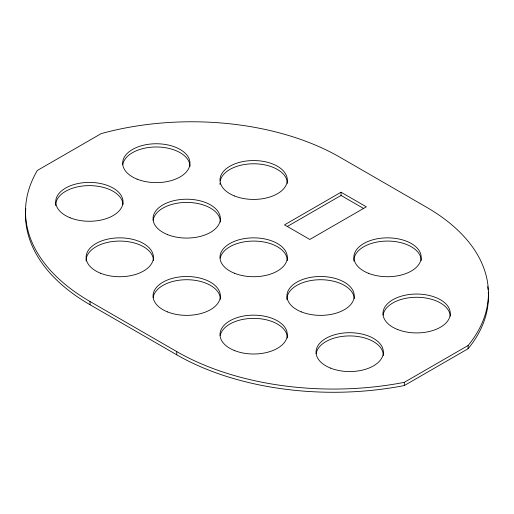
<?xml version="1.0" encoding="UTF-8"?>
<svg xmlns="http://www.w3.org/2000/svg" width="514" height="514" viewBox="0 0 514 514"><rect width="100%" height="100%" fill="white"/><g stroke="black" fill="none" stroke-linecap="round" stroke-linejoin="round"><path stroke-width="0.77" d="M341.045 192.23L284.518 224.862L309.807 239.466L366.334 206.827L341.045 192.23L341.045 195.448L287.275 226.494M90.014 301.512L176.752 351.589A221.566 127.922 0 0 0 404.325 382.332L468.106 345.511A210.836 121.728 0 0 0 426.665 207.303L339.927 157.226A209.673 121.053 0 0 0 101.129 133.64L37.349 170.462A220.243 127.157 0 0 0 90.014 301.512L90.014 304.731L176.752 354.814A221.566 127.922 0 0 0 404.325 385.551L468.106 348.73A210.836 121.728 0 0 0 488.274 292.08M341.045 195.448L363.597 208.472M468.106 345.511L468.106 348.73M404.325 382.332L404.325 385.551M176.752 351.589L176.752 354.814M90.014 304.731A220.243 127.157 0 0 1 25.79 208.369M487.709 286.645A210.836 121.728 0 0 1 488.082 289.748M383.091 315.076A33.661 19.436 0 0 1 417.574 297.278A33.661 19.436 0 0 1 450.277 316.161M153.166 297.522A33.661 19.436 0 0 1 188.278 279.744A33.661 19.436 0 0 1 220.365 299.341M55.718 205.6A33.661 19.436 0 0 1 88.421 185.631A33.661 19.436 0 0 1 123.013 204.508M86.114 261.054A33.661 19.436 0 0 1 119.454 241.072A33.661 19.436 0 0 1 153.423 260.688M316.149 353.722A33.661 19.436 0 0 1 351.261 335.944A33.661 19.436 0 0 1 383.348 355.54M122.762 164.776A33.661 19.436 0 0 1 157.875 146.998A33.661 19.436 0 0 1 189.962 166.594M153.166 220.23A33.661 19.436 0 0 1 188.278 202.445A33.661 19.436 0 0 1 220.365 222.042M220.23 335.456A33.661 19.436 0 0 1 255.843 318.41A33.661 19.436 0 0 1 287.307 337.987M220.23 258.156A33.661 19.436 0 0 1 255.843 241.117A33.661 19.436 0 0 1 287.307 260.688M286.94 299.701A33.661 19.436 0 0 1 319.644 279.732A33.661 19.436 0 0 1 354.236 298.608M220.056 184.487A33.661 19.436 0 0 1 219.986 183.029M220.23 180.864A33.661 19.436 0 0 1 255.843 163.818A33.661 19.436 0 0 1 287.307 183.395M353.883 261.054A33.661 19.436 0 0 1 387.215 241.072A33.661 19.436 0 0 1 421.184 260.688M234.429 195.943A33.661 19.436 0 0 0 287.185 181.622A33.661 19.436 0 0 0 239.318 162.405A33.661 19.436 0 0 0 234.429 195.943M330.476 368.088A33.661 19.436 0 0 0 383.232 353.767A33.661 19.436 0 0 0 335.366 334.55A33.661 19.436 0 0 0 330.476 368.088M397.412 329.442A33.661 19.436 0 0 0 450.174 315.114A33.661 19.436 0 0 0 402.308 295.897A33.661 19.436 0 0 0 397.412 329.442M234.429 273.242A33.661 19.436 0 0 0 287.185 258.915A33.661 19.436 0 0 0 239.318 239.697A33.661 19.436 0 0 0 234.429 273.242M301.371 311.889A33.661 19.436 0 0 0 354.127 297.567A33.661 19.436 0 0 0 306.26 278.35A33.661 19.436 0 0 0 301.371 311.889M167.487 311.889A33.661 19.436 0 0 0 220.243 297.567A33.661 19.436 0 0 0 172.383 278.35A33.661 19.436 0 0 0 167.487 311.889M100.545 273.242A33.661 19.436 0 0 0 153.307 258.915A33.661 19.436 0 0 0 105.441 239.697A33.661 19.436 0 0 0 100.545 273.242M70.148 217.788A33.661 19.436 0 0 0 122.904 203.467A33.661 19.436 0 0 0 75.038 184.25A33.661 19.436 0 0 0 70.148 217.788M137.09 179.142A33.661 19.436 0 0 0 189.846 164.821A33.661 19.436 0 0 0 141.98 145.603A33.661 19.436 0 0 0 137.09 179.142M167.487 234.596A33.661 19.436 0 0 0 220.243 220.268A33.661 19.436 0 0 0 172.383 201.051A33.661 19.436 0 0 0 167.487 234.596M234.429 350.535A33.661 19.436 0 0 0 287.185 336.214A33.661 19.436 0 0 0 239.318 316.997A33.661 19.436 0 0 0 234.429 350.535M368.313 273.242A33.661 19.436 0 0 0 421.069 258.915A33.661 19.436 0 0 0 373.203 239.697A33.661 19.436 0 0 0 368.313 273.242"/></g></svg>
